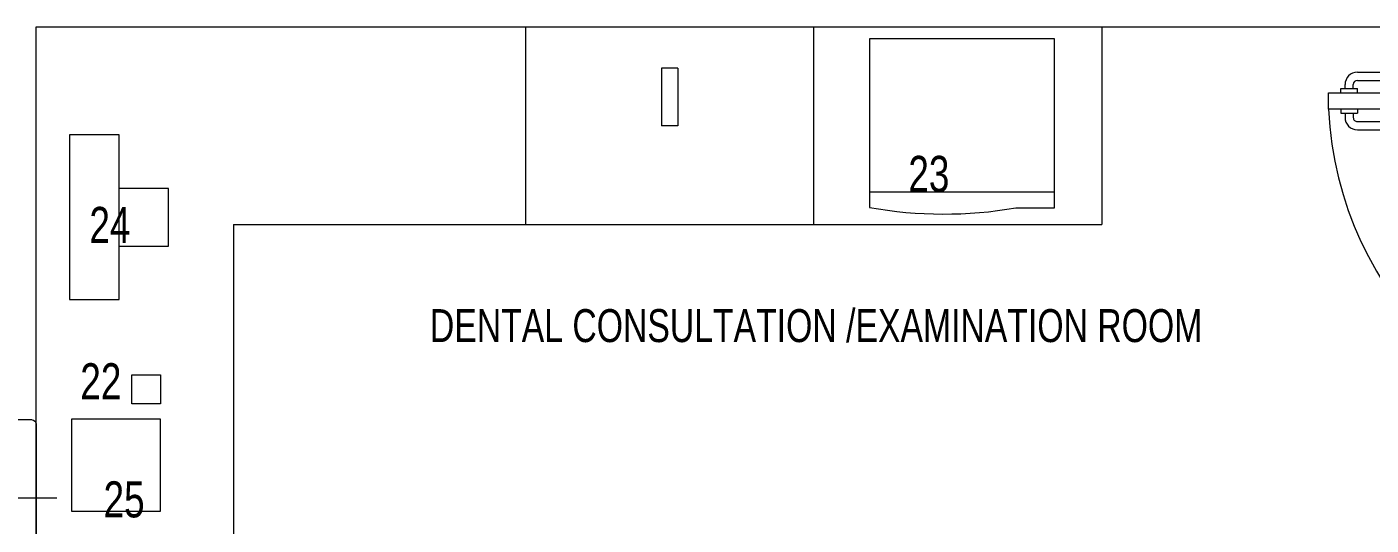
# Model space of a CAD drawing. Extents: x -234346 to 58427, y -132654 to -82394.
# Drawn here: x -52735 to -49468, y -99233 to -98023 of the extents above; entities that cross this region are included whole.
import ezdxf

# ---------------------------------------------------------------- set-up
doc = ezdxf.new("R2010")
doc.units = 0
doc.header["$LTSCALE"] = 8
doc.layers.get('0').update_dxf_attribs({"color": 9, "lineweight": 5})
for name, color, linetype, lineweight in [('72_EGR_BASE_TEXT', 9, 'Continuous', 5), ('72_EGR_EQP_TAG', 9, 'Continuous', 5), ('LOADING', 9, 'Continuous', 5), ('SANIT', 9, 'Continuous', 5), ('Walls', 9, 'Continuous', 5), ('Wooden Joinery', 9, 'Continuous', 5)]:
    doc.layers.add(name, color=color, linetype=linetype, lineweight=lineweight)
doc.styles.add('X3G_ENTITY_257CFD', font='swisscl.ttf', dxfattribs={"height": 200})
doc.styles.add('X3G_ENTITY_9EC9', font='swisscl.ttf', dxfattribs={"height": 0.2})

# ---------------------------------------------------------------- blocks, each defined once
blk = doc.blocks.new('A$C72370EFE')
at = {"layer": 'Wooden Joinery'}
for p, q in [((-0.01, -0.03), (-0.01, -0.07)), ((0, -0.03), (-0.01, -0.03)), ((0.04, -0.03), (0.05, -0.03)), ((0.05, -0.03), (0.05, -0.07)), ((-0.01, -0.04), (-0.02, -0.04)), ((-0.01, -0.06), (-0.02, -0.06)), ((0.05, -0.04), (0.06, -0.04)), ((0.05, -0.06), (0.06, -0.06)), ((-0.05, -0.07), (-0.05, -0.16)), ((-0.03, -0.07), (-0.03, -0.16)), ((0, -0.07), (-0.01, -0.07)), ((0.04, -0.07), (0.05, -0.07)), ((0.07, -0.07), (0.07, -0.16)), ((0.09, -0.07), (0.09, -0.16)), ((-0.01, -0.17), (-0.02, -0.17)), ((-0.01, -0.19), (-0.02, -0.19)), ((-0.01, -0.17), (-0.01, -0.19)), ((0.05, -0.17), (0.06, -0.17)), ((0.05, -0.17), (0.05, -0.19)), ((0.05, -0.19), (0.06, -0.19))]:
    blk.add_line(p, q, dxfattribs=at)
for centre, radius, start, end in [((-0.02, -0.07), 0.03, 90, 180), ((-0.02, -0.07), 0.01, 90, 180), ((0.06, -0.07), 0.03, 0, 90), ((0.06, -0.07), 0.01, 0, 90), ((-0.02, -0.16), 0.03, 180, 270), ((-0.02, -0.16), 0.01, 180, 270), ((0.06, -0.16), 0.01, 270, 0), ((0.06, -0.16), 0.03, 270, 0)]:
    blk.add_arc(centre, radius, start, end, dxfattribs=at)
blk = doc.blocks.new('A$C5DAD61B4')
at = {"layer": 'Wooden Joinery'}
for points in [[(80, 959.1), (80, 969.1), (10, 979.1), (10, 959.1)], [(940, 959.1), (940, 969.1), (1010, 979.1), (1010, 959.1)], [(70, 859.1), (70, 849.1), (0, 839.1), (0, 859.1)], [(120, 859.1), (120, 0), (80, 0), (80, 859.1)], [(950, 859.1), (950, 849.1), (1020, 839.1), (1020, 859.1)]]:
    blk.add_lwpolyline(points, close=True, dxfattribs=at)
for points in [[(45, 859.1), (45, 959.1), (20, 959.1), (20, 859.1), (45, 859.1)], [(45, 859.1), (80, 859.1), (80, 899.1), (90, 899.1), (90, 959.1), (45, 959.1), (45, 859.1)], [(975, 859.1), (940, 859.1), (940, 899.1), (930, 899.1), (930, 959.1), (975, 959.1), (975, 859.1)], [(975, 859.1), (975, 959.1), (1000, 959.1), (1000, 859.1), (975, 859.1)]]:
    blk.add_lwpolyline(points, dxfattribs=at)
blk.add_arc((80, 859.1), 860, 272.666, 0, dxfattribs=at)
at = {"layer": 'Wooden Joinery', "xscale": 999.9999999998854, "yscale": 999.9999999998854, "zscale": 999.9999999998854, "rotation": 180}
blk.add_blockref('A$C72370EFE', (120, 0), dxfattribs=at)
blk = doc.blocks.new('WC manta')
at = {"layer": 'SANIT'}
for p, q in [((-0.13, 0.18), (-0.13, -0.18)), ((-0.12, 0.19), (0.41, 0.19)), ((0.109, 0.18), (0.109, -0.18)), ((0.209, 0.1), (0.209, -0.1)), ((0.229, 0.1), (0.229, -0.1)), ((0.239, 0.13), (0.41, 0.13)), ((0.05, 0.09), (0.05, -0.09)), ((0.2955, 0.051), (0.3581, 0.0393)), ((-0.18, 0), (0.65, 0)), ((0.2955, -0.051), (0.3581, -0.0393)), ((0.239, -0.13), (0.41, -0.13)), ((-0.12, -0.19), (0.41, -0.19))]:
    blk.add_line(p, q, dxfattribs=at)
for centre, radius in [((0.159, 0.0752), 0.01), ((-0.04, 0), 0.02), ((0.159, -0.0753), 0.01)]:
    blk.add_circle(centre, radius, dxfattribs=at)
for centre, radius, start, end in [((-0.12, 0.18), 0.01, 90, 180), ((-0.05, 0.09), 0.1, 0, 90), ((0.119, 0.18), 0.01, 90, 180), ((0.41, 0), 0.19, 270, 90), ((0.239, 0.1), 0.03, 90, 180), ((0.259, 0.1), 0.03, 90, 180), ((0.3147, 0), 0.13, 270, 90), ((0.41, 0), 0.13, 270, 90), ((0.3029, 0), 0.0588, 141.525, 218.475), ((0.2882, 0.0117), 0.04, 79.4289, 141.525), ((0.3271, 0.0044), 0.04, 79.4289, 166.4176), ((0.3507, 0), 0.04, 280.5711, 79.4289), ((0.3454, 0), 0.0588, 166.4176, 193.5824), ((0.3271, -0.0044), 0.04, 193.5824, 280.5711), ((0.2882, -0.0117), 0.04, 218.475, 280.5711), ((-0.05, -0.09), 0.1, 270, 0), ((0.239, -0.1), 0.03, 180, 270), ((0.259, -0.1), 0.03, 180, 270), ((-0.12, -0.18), 0.01, 180, 270), ((0.119, -0.18), 0.01, 180, 270)]:
    blk.add_arc(centre, radius, start, end, dxfattribs=at)
blk = doc.blocks.new('3-Wall-hung vitreous china basin -  Khroma - 327651xx0 - 327651000 White-4272088-4-Second Floor Level')
at = {"layer": 'LOADING'}
for p, q in [((475, 489.5), (-225, 489.5)), ((-225, 489.5), (-225, 10)), ((475, 10), (475, 489.5)), ((105, 250), (145, 250)), ((105, 110), (105, 250)), ((145, 110), (145, 250)), ((105, 110), (145, 110))]:
    blk.add_line(p, q, dxfattribs=at)
blk = doc.blocks.new('D.110.51.53')
blk.add_lwpolyline([(285914, 4547), (286139, 4547), (286139, 4332), (285914, 4332), (285914, 4547)])
blk = doc.blocks.new('D.111.03.06')
blk.add_lwpolyline([(292372, 3690), (292442, 3690), (292442, 3620), (292372, 3620), (292372, 3690)])
blk = doc.blocks.new('D.122.06.11')
for points in [[(285783, 4268), (285783, 4268), (285783, 4388), (285713, 4388), (285643, 4388), (285643, 4268)], [(285513, 4148), (285913, 4148), (285913, 4268), (285513, 4268), (285513, 4148)]]:
    blk.add_lwpolyline(points)
blk = doc.blocks.new('Dental Sterilizer')
at = {"layer": 'LOADING'}
for p, q in [((-40485.8, -32478.8, 0.1), (-40935.8, -32478.8, 0.1)), ((-40935.8, -32478.8, 0.1), (-40935.8, -32888.3, 0.1)), ((-40485.8, -32889.4, 0.1), (-40485.8, -32478.8, 0.1)), ((-40935.8, -32850.6, 0.1), (-40485.8, -32850.6, 0.1)), ((-40579.8, -32889.4, 0.1), (-40485.8, -32889.4, 0.1))]:
    blk.add_line(p, q, dxfattribs=at)
blk.add_arc((-40754.9, -31881.8, 0.1), 1022.7, 259.8109, 279.8595, dxfattribs=at)
blk = doc.blocks.new('1stF')
at = {"layer": 'LOADING', "color": 9}
for p, q in [((-50123.2, -98022.6, 0), (-50123.2, -98502.6, 0)), ((-52232.8, -98502.6, 0), (-52232.8, -100403.5, 0)), ((-52232.8, -98502.6, 0), (-50123.2, -98502.6, 0))]:
    blk.add_line(p, q, dxfattribs=at)
at = {"layer": 'Walls', "color": 9}
for p, q in [((-52712.8, -101585, 0.1), (-52712.8, -98022.6, 0.1)), ((-52712.8, -98022.6, 0.1), (-48712.8, -98022.6, 0.1))]:
    blk.add_line(p, q, dxfattribs=at)
at = {"layer": 'LOADING', "color": 9}
for name, p, rotation in [('3-Wall-hung vitreous china basin -  Khroma - 327651xx0 - 327651000 White-4272088-4-Second Floor Level', (-51048.2, -98013.1, 0), 180), ('D.122.06.11', (-56779.4, 187227.8, 0), 270), ('D.111.03.06', (-56100.4, 193503.8, 0), 270), ('D.110.51.53', (-56958.4, 186938.8, 0), 270)]:
    blk.add_blockref(name, p, dxfattribs=dict(at, rotation=rotation))
blk.add_blockref('Dental Sterilizer', (-9752, -65572.8, 0), dxfattribs=at)
at = {"layer": 'SANIT', "color": 9, "xscale": -999.9999999999995, "yscale": 999.9999999999995, "zscale": 999.9999999999995}
blk.add_blockref('WC manta', (-52842.8, -99167.6, 0.1), dxfattribs=at)
at = {"layer": 'Wooden Joinery', "color": 9, "rotation": 270}
blk.add_blockref('A$C5DAD61B4', (-49571.8, -98102.6, 0.1), dxfattribs=at)
at = {"layer": '72_EGR_BASE_TEXT', "color": 9, "insert": (-50817.3, -98708.3, 0.1), "char_height": 80, "width": 3270.33, "attachment_point": 2, "style": 'X3G_ENTITY_9EC9'}
blk.add_mtext('DENTAL CONSULTATION /EXAMINATION ROOM', dxfattribs=at)
at = {"layer": '72_EGR_EQP_TAG', "color": 9, "char_height": 87.47, "attachment_point": 2, "style": 'X3G_ENTITY_257CFD'}
for s, insert in [('23', (-50543.2, -98336, 0)), ('24', (-52533.5, -98460, -0.1)), ('22', (-52555.6, -98839.8, -0.2)), ('25', (-52499.1, -99126.7, -0.1))]:
    blk.add_mtext(s, dxfattribs=dict(at, insert=insert))

msp = doc.modelspace()

# ---------------------------------------------------------------- block references
at = {"layer": '72_EGR_EQP_TAG'}
msp.add_blockref('1stF', (0, 0), dxfattribs=at)

doc.saveas('drawing.dxf')
